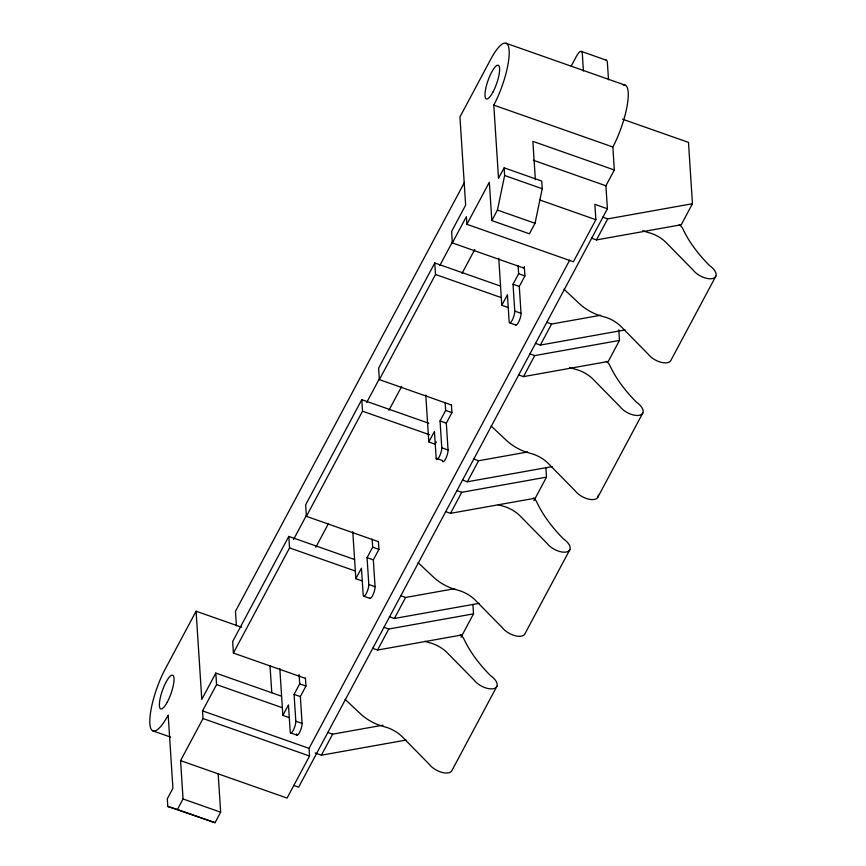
<?xml version="1.0" encoding="UTF-8"?>
<svg xmlns="http://www.w3.org/2000/svg" width="866" height="866" viewBox="0 0 866 866"><rect width="100%" height="100%" fill="white"/><g stroke="black" fill="none" stroke-linecap="round" stroke-linejoin="round"><path stroke-width="1.3" d="M491.823 220.581L497.43 210.059L504.64 175.506L504.142 167.842L541.737 181.059L542.235 188.723L535.026 223.287L529.418 233.798L491.823 220.581L489.333 182.239L466.882 224.305L573.4 261.77L595.862 219.704L594.866 204.365L607.402 208.782L298.629 787.162L293.617 785.397M241.592 627.222L196.084 611.212L165.211 669.05A41.222 10.533 -70.6 0 0 149.861 723.597A41.222 10.533 -70.6 0 0 168.188 715.056L172.919 788.277L167.311 798.798L167.798 806.462L215.039 822.7L220.646 812.189L218.167 773.847M464.425 182.445L235.465 611.331L236.407 625.837M281.558 696.221L215.829 673.098L201.789 699.392L196.084 611.212M354.54 559.512L288.8 536.39L232.662 641.554L233.409 653.051L305.471 678.392M428.789 423.247L361.782 399.681L305.644 504.846L306.391 516.342L378.453 541.683M500.505 286.094L434.764 262.972L378.626 368.137L379.373 379.633L451.424 404.985M293.574 539.464L306.921 514.447M366.708 402.452L379.427 378.626M439.852 265.451L452.572 241.625M167.798 806.462L177.443 809.483L183.051 798.961L180.572 760.619L203.034 718.563L202.536 710.889L216.565 684.605L215.829 673.098M233.409 653.051L289.547 547.897L288.8 536.39M306.391 516.342L362.529 411.188L361.782 399.681M379.373 379.633L435.511 274.479L434.764 262.972M524.406 268.276L452.355 242.924L466.384 216.641L466.882 224.305M504.142 167.842L498.524 178.353L493.793 105.122A41.222 10.533 -70.6 0 0 509.143 50.574A41.222 10.533 -70.6 0 0 490.816 59.115L459.943 116.953L465.648 205.134L451.608 231.428L452.355 242.924M571.224 66.032L576.215 56.691A13.737 3.507 -70.6 0 1 582.331 53.833L583.435 71.023M315.83 547.236L328.55 523.41M388.942 410.267L401.662 386.452M462.065 273.31L474.774 249.484M289.125 717.611L282.857 715.413L288.465 704.892L290.207 731.727A6.874 1.754 -70.6 0 0 293.26 730.309A6.874 1.754 -70.6 0 0 295.815 721.216L294.083 694.38L299.701 683.859L299.095 674.462M362.107 580.902L355.839 578.705L361.447 568.183L363.19 595.018A6.874 1.754 -70.6 0 0 366.242 593.6A6.874 1.754 -70.6 0 0 368.797 584.507L367.065 557.672L372.683 547.15L372.153 539.096M436.334 441.855L435.078 444.193L428.822 441.996L434.429 431.474L436.172 458.309L442.429 460.517M436.172 458.309A6.874 1.754 -70.6 0 0 439.224 456.891A6.874 1.754 -70.6 0 0 441.779 447.798L440.047 420.963L445.654 410.441L445.135 402.398M508.061 307.484L501.793 305.287L507.411 294.765L509.143 321.6A6.874 1.754 -70.6 0 0 512.207 320.182A6.874 1.754 -70.6 0 0 514.761 311.089L513.029 284.254L518.637 273.732L518.117 265.689M296.475 733.935A6.874 1.754 -70.6 0 0 299.528 732.506A6.874 1.754 -70.6 0 0 302.082 723.413L300.35 696.578L305.958 686.067L305.438 678.013M369.609 598.038A6.874 1.754 -70.6 0 0 372.867 595.083A6.874 1.754 -70.6 0 0 375.065 586.704L373.333 559.869L378.94 549.358L378.42 541.304M442.591 461.329A6.874 1.754 -70.6 0 0 445.849 458.374A6.874 1.754 -70.6 0 0 448.047 449.995L446.315 423.16L451.922 412.649L451.403 404.595M515.573 324.62A6.874 1.754 -70.6 0 0 518.831 321.665A6.874 1.754 -70.6 0 0 521.029 313.297L519.297 286.451L524.904 275.94L524.298 266.544M607.402 208.782L605.908 185.779L614.33 169.996L612.847 146.993A41.222 10.533 -70.6 0 0 627.255 105.122A41.222 10.533 -70.6 0 0 623.303 85.041M180.572 760.619L287.09 798.084L309.552 756.018L309.054 748.354L569.731 260.06M315.137 752.998L321.405 755.195L332.631 734.162L382.945 725.167M372.532 648.277L377.544 650.041L388.769 629.008L473.518 613.853L472.912 604.522M389.364 616.733L394.376 618.486L405.613 597.464L454.607 588.696M445.503 511.568L450.526 513.332L461.751 492.299L546.5 477.144L545.894 467.813M462.347 480.024L467.359 481.777L478.595 460.755L527.589 451.987M518.485 374.859L523.497 376.623L534.733 355.59L619.471 340.435L618.789 329.773M535.329 343.315L540.341 345.079L551.566 324.046L600.571 315.278M591.467 238.15L596.479 239.914L607.716 218.881L692.454 203.726L688.492 142.392L622.502 119.183M461.026 637.257L473.518 613.853M534.008 500.548L546.5 477.144M619.471 340.435L608.246 361.468L523.497 376.623M692.454 203.726L681.228 224.759L596.479 239.914M496.9 686.305L451.987 770.426A13.737 6.831 28.1 0 1 441.887 772.364A13.737 6.831 28.1 0 1 429.157 764.202L402.246 736.793A20.611 10.251 28.1 0 0 384.45 726.78L378.745 725.015A29.206 14.527 28.1 0 1 360.505 713.844L345.101 699.371M569.882 549.596L524.969 633.717A13.737 6.831 28.1 0 1 514.869 635.655A13.737 6.831 28.1 0 1 502.139 627.493L475.228 600.095A20.611 10.251 28.1 0 0 457.432 590.082L451.727 588.306A29.206 14.527 28.1 0 1 433.487 577.135L418.083 562.662M597.951 497.008L642.864 412.887M715.846 276.178L670.933 360.299A13.737 6.831 28.1 0 1 660.823 362.237A13.737 6.831 28.1 0 1 648.093 354.075L621.193 326.677A20.611 10.251 28.1 0 0 603.396 316.664L597.692 314.888A29.206 14.527 28.1 0 1 579.451 303.717L564.047 289.244M540.341 345.079L625.09 329.924M467.359 481.777L552.107 466.633M450.526 513.332L535.264 498.177M394.376 618.486L479.125 603.342M377.544 650.041L462.282 634.886M321.405 755.195L406.143 740.051M642.604 230.757L648.298 232.532A20.611 10.251 28.1 0 1 666.106 242.545L693.006 269.954A13.737 6.831 28.1 0 0 712.826 278.473A13.737 6.831 28.1 0 0 709.449 265.494A131.21 65.253 28.1 0 1 684.021 231.222L682.354 227.855A8.801 4.373 28.1 0 0 679.258 224.684M569.622 367.465L575.327 369.241A20.611 10.251 28.1 0 1 593.123 379.254L620.024 406.663A13.737 6.831 28.1 0 0 639.844 415.182A13.737 6.831 28.1 0 0 636.467 402.203A131.21 65.253 28.1 0 1 611.039 367.931L609.372 364.564A8.801 4.373 28.1 0 0 606.276 361.393M497.918 504.607L502.345 505.95A20.611 10.251 28.1 0 1 520.141 515.963L547.041 543.372A13.737 6.831 28.1 0 0 566.862 551.891A13.737 6.831 28.1 0 0 563.485 538.912A131.21 65.253 28.1 0 1 538.057 504.64L536.39 501.273A8.801 4.373 28.1 0 0 533.294 498.091M424.935 641.316L429.363 642.659A20.611 10.251 28.1 0 1 447.159 652.672L474.059 680.07A13.737 6.831 28.1 0 0 493.88 688.6A13.737 6.831 28.1 0 0 490.502 675.621A131.21 65.253 28.1 0 1 465.085 641.349L463.407 637.982A8.801 4.373 28.1 0 0 460.311 634.8M581.324 51.408L606.395 60.23M506.145 43.3L625.198 85.171M493.793 105.122L612.847 146.993M614.33 169.996L532.871 141.353L535.35 179.684M533.359 160.264L605.908 185.779M504.64 175.506L542.235 188.723M602.693 217.117L607.716 218.881M539.702 199.949L595.862 219.704M497.43 210.059L535.026 223.287M518.637 273.732L524.904 275.94M513.029 284.254L519.297 286.451M435.511 274.479L501.252 297.601M514.761 311.089L521.029 313.297M546.554 322.282L551.566 324.046M509.652 322.812L515.909 325.021M529.721 353.826L534.733 355.59M445.654 410.441L451.922 412.649M440.047 420.963L446.315 423.16M362.529 411.188L429.525 434.754M441.779 447.798L448.047 449.995M473.583 458.991L478.595 460.755M456.739 490.535L461.751 492.299M372.683 547.15L378.94 549.358M367.065 557.672L373.333 559.869M289.547 547.897L355.287 571.008M368.797 584.507L375.065 586.704M400.601 595.7L405.613 597.464M363.688 596.23L369.955 598.438M383.757 627.244L388.769 629.008M299.701 683.859L305.958 686.067M294.083 694.38L300.35 696.578M216.565 684.605L282.305 707.717M295.815 721.216L302.082 723.413M327.619 732.409L332.631 734.162M290.705 732.939L296.973 735.147M202.536 710.889L309.054 748.354M203.034 718.563L309.552 756.018M152.86 730.872L170.591 737.107M183.051 798.961L220.646 812.189M177.443 809.483L215.039 822.7M491.065 425.953L506.469 440.426A29.206 14.527 28.1 0 0 524.709 451.597L530.414 453.373A20.611 10.251 28.1 0 1 548.21 463.386L575.111 490.784A13.737 6.831 28.1 0 0 589.443 499.314A13.737 6.831 28.1 0 0 598.254 495.179M608.506 79.834L607.391 62.655A13.737 3.507 -70.6 0 0 605.929 60.155M498.762 258.317L501.793 305.287M425.78 395.026L428.822 441.996M352.798 531.735L355.839 578.705M279.815 668.444L282.857 715.413M270.04 665.943L271.772 692.67M167.344 702.023A17.861 4.568 -70.6 0 0 172.691 675.231A17.861 4.568 -70.6 0 0 160.058 698.905A17.861 4.568 -70.6 0 0 167.344 702.023M492.949 92.088A17.861 4.568 -70.6 0 0 498.307 65.296A17.861 4.568 -70.6 0 0 485.664 88.982A17.861 4.568 -70.6 0 0 492.949 92.088"/></g></svg>
